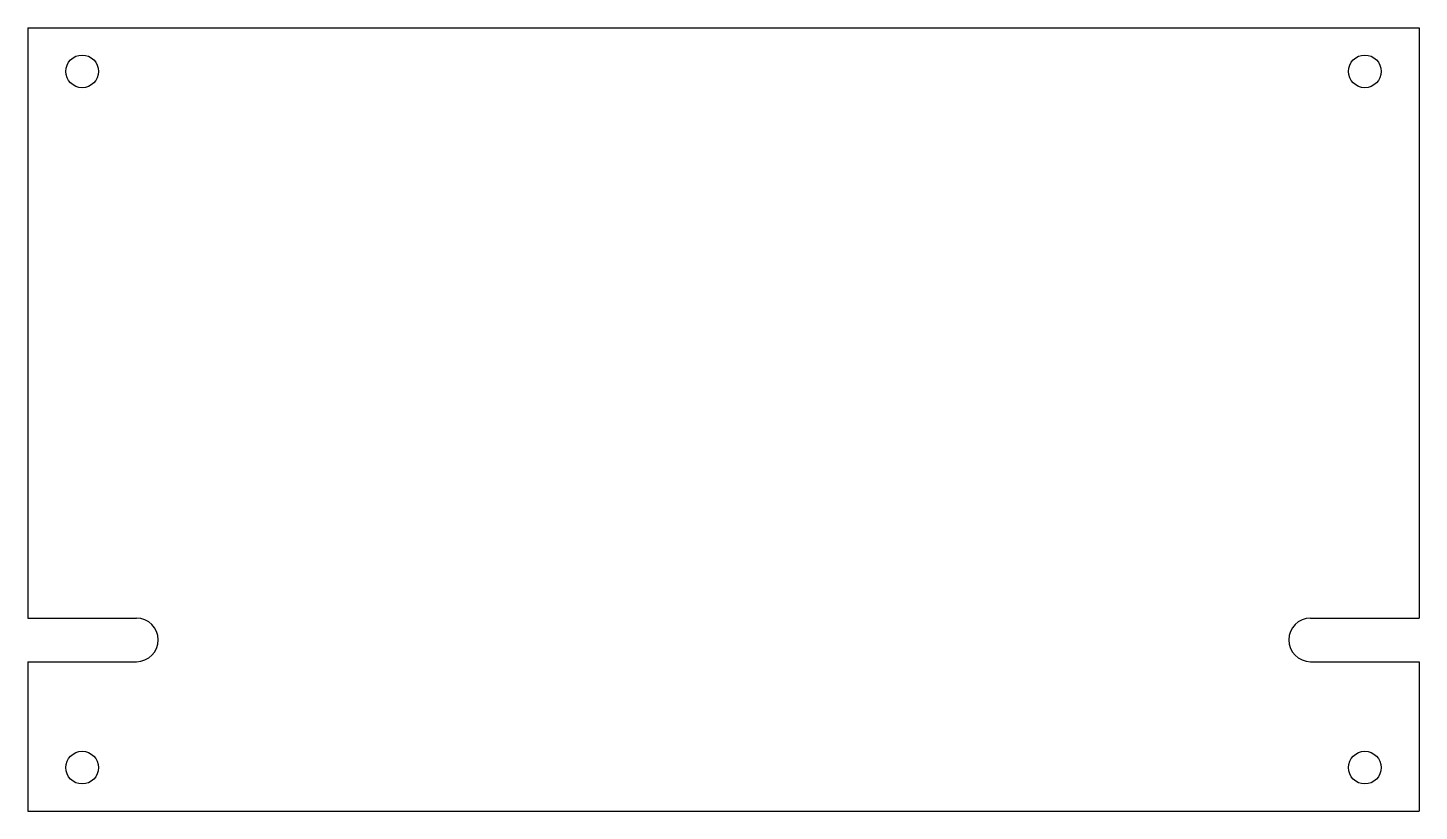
# Model space of a CAD drawing. Header units: millimetres. Extents: x -64 to 64, y -36 to 36.
import ezdxf

# ---------------------------------------------------------------- set-up
doc = ezdxf.new("R2010")
doc.units = ezdxf.units.MM

msp = doc.modelspace()

# ---------------------------------------------------------------- linework, layer by layer
at = {"color": 7, "linetype": 'Continuous', "lineweight": 25}
for p, q in [((-64, 36), (64, 36)), ((-64, 36), (-64, -18.26)), ((64, 36), (64, -18.26)), ((-64, -18.26), (-54, -18.26)), ((54, -18.26), (64, -18.26)), ((-64, -22.26), (-54, -22.26)), ((-64, -22.26), (-64, -36)), ((54, -22.26), (64, -22.26)), ((64, -22.26), (64, -36)), ((-64, -36), (64, -36))]:
    msp.add_line(p, q, dxfattribs=at)
for centre in [(-59, 32), (59, 32), (-59, -32), (59, -32)]:
    msp.add_circle(centre, 1.5, dxfattribs=at)
for centre, start, end in [((-54, -20.26), 270, 90), ((54, -20.26), 90, 270)]:
    msp.add_arc(centre, 2, start, end, dxfattribs=at)

doc.saveas('drawing.dxf')
